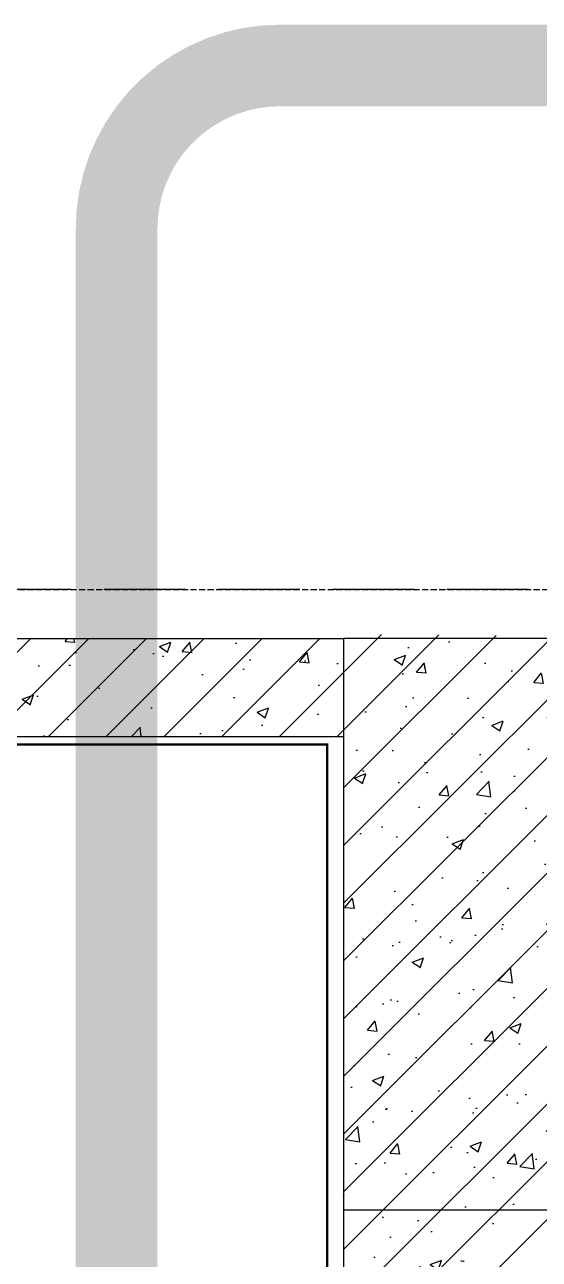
# Model space of a CAD drawing. Extents: x 220580 to 2027826, y -309201 to 71987.
# Drawn here: x 288901 to 289531, y -158600 to -157087 of the extents above; entities that cross this region are included whole.
import ezdxf

# ---------------------------------------------------------------- set-up
doc = ezdxf.new("R2010")
doc.units = 0
for name, pattern in [('DASH', [0.35, 0.25, -0.1]), ('ZN-DASH', [0.35, 0.25, -0.1]), ('ZN-DOT', [0.25, 0, -0.25])]:
    doc.linetypes.add(name, pattern=pattern)
for name, color, linetype in [('!ZN1-填充-8', 8, 'Continuous'), ('!ZN6-层高线-8', 8, 'ZN-DOT'), ('3索引', 3, 'Continuous'), ('S-SHAPE', 51, 'Continuous')]:
    doc.layers.add(name, color=color, linetype=linetype)
pattern_1 = [(45, (59817.96, 68234.193), (-35.35534, 35.35534), []), (50, (59817.96, 68234.19), (143.45204, -12.55043), [15, -165]), (355, (59817.96, 68234.2), (-27.75027, 150.43843), [12, -132]), (100.4514, (59829.92, 68233.15), (115.70188, 137.8879), [12.74804, -140.22842]), (46.1842, (59817.96, 68274.2), (213.4482, -33.1038), [22.5, -247.5]), (96.6356, (59835.75, 68271.43), (186.93254, 194.82357), [19.12206, -210.3426]), (351.1842, (59817.96, 68274.2), (186.9324, 194.8237), [18, -198]), (21, (59837.96, 68264.19), (119.38141, -80.52378), [15, -165]), (326, (59837.96, 68264.2), (48.66307, 145.03), [12, -132]), (71.4514, (59847.91, 68257.48), (168.04453, 64.5061), [12.74804, -140.22842]), (37.5, (59817.96, 68234.193), (2.43197, 66.57877), [0, -130.4, 0, -134, 0, -132.5]), (7.5, (59817.96, 68234.19), (52.61391, 78.88234), [0, -76.4, 0, -127.4, 0, -50.5]), (327.5, (59773.36, 68234.193), (106.764487, -4.510974), [0, -50, 0, -156, 0, -207]), (317.5, (59753.36, 68234.19), (116.63723, 20.021), [0, -65, 0, -103.6, 0, -147])]

# ---------------------------------------------------------------- blocks, each defined once
blk = doc.blocks.new('20250825140909')
at = {"layer": '!ZN1-填充-8', "ltscale": 20}
h = blk.add_hatch(dxfattribs=at)
h.set_pattern_fill('钢筋混凝土', color=256, scale=20)
h.set_pattern_definition(pattern_1)
h.paths.add_polyline_path([(-2500, 6740), (-2500, 5000), (-2200.1, 5000), (-2200, 6740), (-2100, 6740), (-2100, 7190), (-1700, 7190), (-1700, 7440), (-2500, 7445)])
h = blk.add_hatch(dxfattribs=at)
h.set_pattern_fill('钢筋混凝土', color=256, scale=20)
h.set_pattern_definition(pattern_1)
h.paths.add_polyline_path([(-3926.4, 7440), (-3926.4, 7320), (-2500, 7320), (-2500, 7440)])
at = {"color": 4, "linetype": 'ZN-DASH', "ltscale": 30}
blk.add_line((-3926.4, 7500), (-1900, 7500), dxfattribs=at)
at = {"color": 4, "linetype": 'ZN-DASH', "ltscale": 30, "const_width": 3}
blk.add_lwpolyline([(-3926.4, 7310), (-2520, 7310), (-2520, 5720), (-2520, 5720), (-2520, 4902), (-2520, 4902)], dxfattribs=at)
at = {"layer": 'S-SHAPE'}
for p, q in [((-3926.4, 7440), (-2500, 7440)), ((-2100, 7440), (-2500, 7440)), ((-2500, 7440), (-2500, 6740)), ((-3926.4, 7320), (-2500, 7320)), ((-2500, 6740), (-2100, 6740))]:
    blk.add_line(p, q, dxfattribs=at)
blk.add_lwpolyline([(-2500, 6740), (-2500, 5000), (-2200, 5000), (-2200, 6740)], dxfattribs=at)

msp = doc.modelspace()

# ---------------------------------------------------------------- linework, layer by layer
at = {"layer": '3索引', "linetype": 'DASH', "ltscale": 1000, "const_width": 100}
msp.add_lwpolyline([(289213.8, -157137.4), (290716, -157137.4, -0.414214), (290916, -157337.4), (290916, -158606.6, -0.414214), (290716, -158806.6), (289213.8, -158806.6, -0.414214), (289013.8, -158606.6), (289013.8, -157337.4, -0.414214)], format="xyb", close=True, dxfattribs=at)

# ---------------------------------------------------------------- next in the draw order: block references
at = {"ltscale": 1000}
msp.add_blockref('20250825140909', (291791.7, -165279.4), dxfattribs=at)

# ---------------------------------------------------------------- next in the draw order: linework, layer by layer
at = {"layer": '!ZN6-层高线-8', "linetype": 'DASH', "ltscale": 400}
msp.add_line((297358, -157779.4), (286319.6, -157779.4), dxfattribs=at)

doc.saveas('drawing.dxf')
